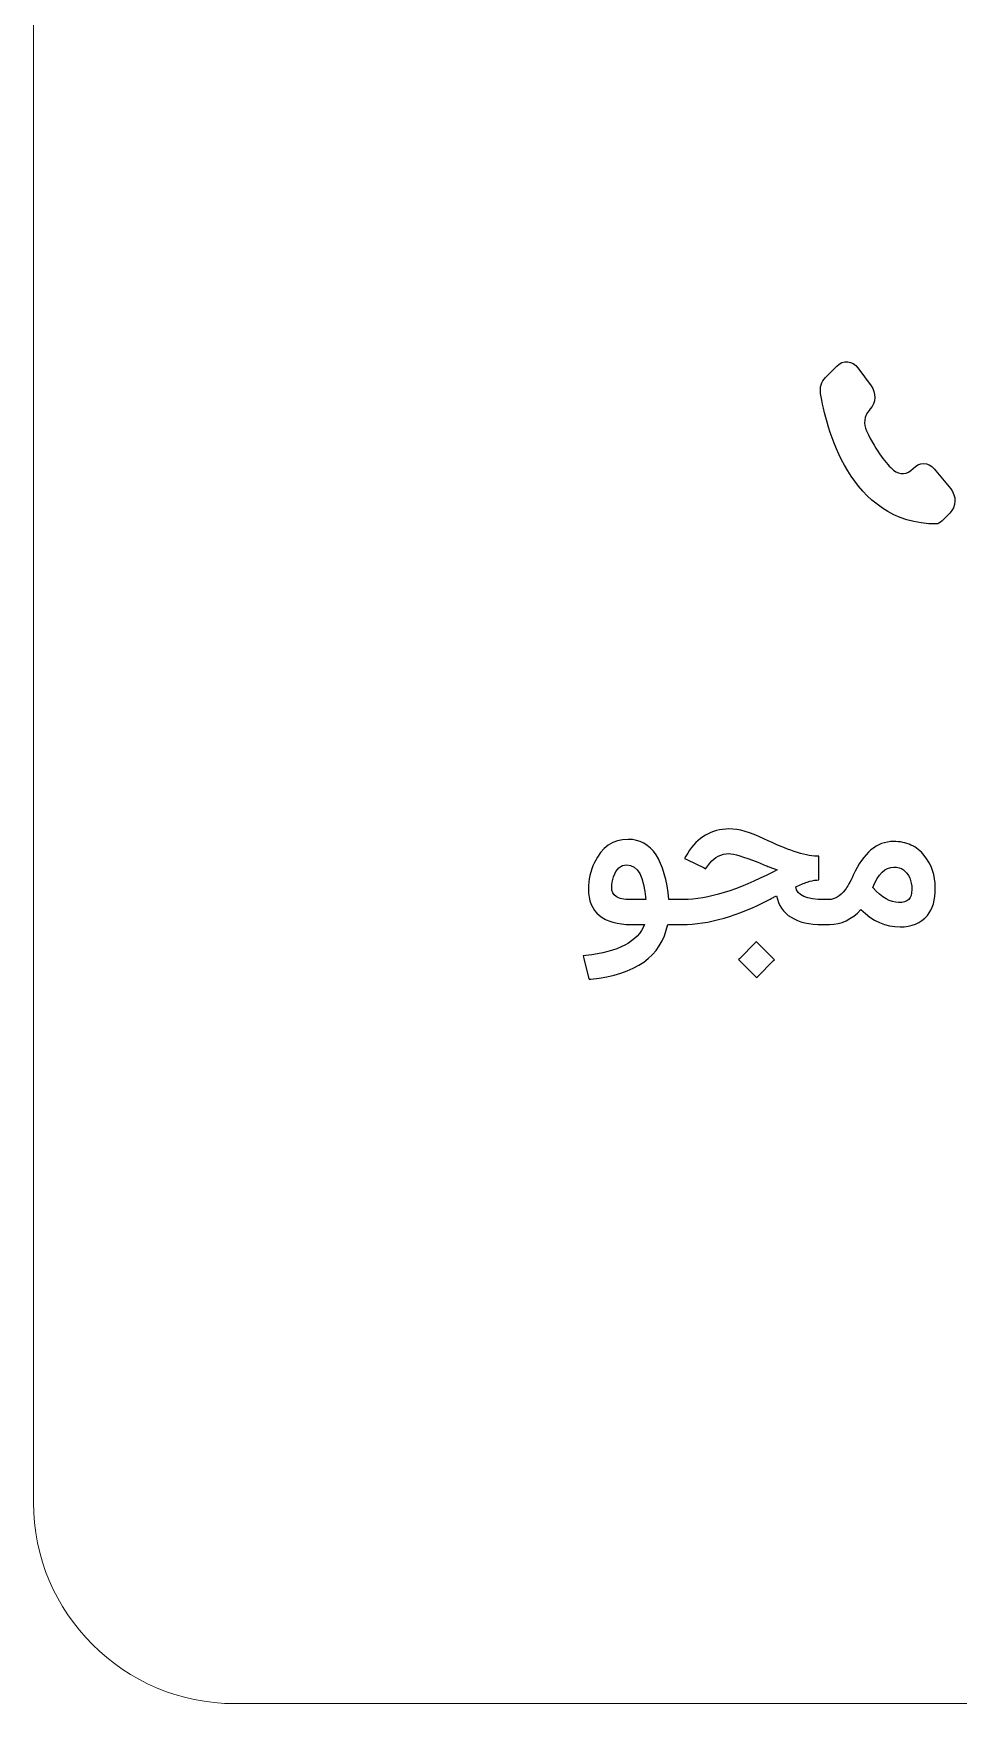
# Model space of a CAD drawing. Header units: millimetres. Extents: x -33 to 258, y -95 to 44.
# Drawn here: x 208.3 to 222.09, y -48.24 to -23.34 of the extents above; entities that cross this region are included whole.
import ezdxf

# ---------------------------------------------------------------- set-up
doc = ezdxf.new("R2010")
doc.units = ezdxf.units.MM
doc.header["$MEASUREMENT"] = 0
doc.layers.add('Layer 1', color=7, linetype='Continuous')

msp = doc.modelspace()

# ---------------------------------------------------------------- linework, layer by layer
at = {"layer": 'Layer 1', "color": 250, "lineweight": 18}
msp.add_open_spline([(211.2956, 1.5563), (211.2956, 1.5563), (255.0956, 1.5563), (255.0956, 1.5563), (256.7479, 1.5563), (258.0956, 0.2086), (258.0956, -1.4437), (258.0956, -1.4437), (258.0956, -45.2437), (258.0956, -45.2437), (258.0956, -46.896), (256.7479, -48.2437), (255.0956, -48.2437), (255.0956, -48.2437), (211.2956, -48.2437), (211.2956, -48.2437), (209.6433, -48.2437), (208.2956, -46.896), (208.2956, -45.2437), (208.2956, -45.2437), (208.2956, -1.4437), (208.2956, -1.4437), (208.2956, 0.2086), (209.6433, 1.5563), (211.2956, 1.5563)], degree=3, knots=[0, 0, 0, 0, 0.125, 0.125, 0.125, 0.25, 0.25, 0.25, 0.375, 0.375, 0.375, 0.5, 0.5, 0.5, 0.625, 0.625, 0.625, 0.75, 0.75, 0.75, 0.875, 0.875, 0.875, 1, 1, 1, 1], dxfattribs=at)
at = {"layer": 'Layer 1', "color": 250}
for points, knots in [([(220.75, -28.9643), (220.75, -28.9643), (220.7694, -28.9426), (220.7694, -28.9426), (220.8516, -28.8497), (220.8575, -28.7001), (220.7831, -28.5988), (220.7831, -28.5988), (220.5848, -28.3293), (220.5848, -28.3293), (220.5048, -28.2206), (220.363, -28.2089), (220.2702, -28.3026), (220.2702, -28.3026), (220.0998, -28.4747), (220.0998, -28.4747), (220.0409, -28.5342), (220.0143, -28.6241), (220.0287, -28.7121), (220.1059, -29.1869), (220.4508, -30.6575), (221.7614, -30.6575), (221.7909, -30.6575), (221.8754, -30.5791), (221.955, -30.4974), (222.0484, -30.4021), (222.0548, -30.2371), (221.9686, -30.1332), (221.9686, -30.1332), (221.721, -29.8352), (221.721, -29.8352), (221.6355, -29.7322), (221.4936, -29.7303), (221.4056, -29.8314), (221.4056, -29.8314), (221.4056, -29.8314), (221.4056, -29.8314), (221.3274, -29.921), (221.2041, -29.9314), (221.1161, -29.8544), (221.0101, -29.7622), (220.8663, -29.5896), (220.7124, -29.2694), (220.6644, -29.1698), (220.6794, -29.0444), (220.75, -28.9643)], [0, 0, 0, 0, 0.0666667, 0.0666667, 0.0666667, 0.1333333, 0.1333333, 0.1333333, 0.2, 0.2, 0.2, 0.2666667, 0.2666667, 0.2666667, 0.3333333, 0.3333333, 0.3333333, 0.4, 0.4, 0.4, 0.4666667, 0.4666667, 0.4666667, 0.5333333, 0.5333333, 0.5333333, 0.6, 0.6, 0.6, 0.6666667, 0.6666667, 0.6666667, 0.7333333, 0.7333333, 0.7333333, 0.8, 0.8, 0.8, 0.8666667, 0.8666667, 0.8666667, 0.9333333, 0.9333333, 0.9333333, 1, 1, 1, 1]), ([(217.7681, -36.2583), (217.7681, -36.2583), (217.8621, -36.2583), (217.8621, -36.2583), (217.8695, -36.2572), (217.8773, -36.2566), (217.8855, -36.2566), (217.8855, -36.2566), (217.9853, -36.2566), (217.9853, -36.2566), (218.3452, -36.2566), (218.7919, -36.1189), (219.3253, -35.8428), (219.3253, -35.8428), (219.3803, -35.8145), (219.3803, -35.8145), (219.3491, -35.8037), (219.31, -35.789), (219.2624, -35.7697), (219.2148, -35.751), (219.1581, -35.7278), (219.0912, -35.7), (218.8786, -35.615), (218.7352, -35.5725), (218.6615, -35.5725), (218.5459, -35.5725), (218.4512, -35.6201), (218.3775, -35.7153), (218.3775, -35.7153), (218.331, -35.7748), (218.331, -35.7748), (218.331, -35.7748), (218.314, -35.7964), (218.314, -35.7964), (218.314, -35.7964), (218.2908, -35.785), (218.2908, -35.785), (218.2908, -35.785), (218.0351, -35.6586), (218.0351, -35.6586), (218.0351, -35.6586), (218.0023, -35.6422), (218.0023, -35.6422), (218.0023, -35.6422), (218.0221, -35.6121), (218.0221, -35.6121), (218.0221, -35.6121), (218.0487, -35.5657), (218.0487, -35.5657), (218.1202, -35.4461), (218.208, -35.3559), (218.3118, -35.2958), (218.4155, -35.2352), (218.5323, -35.2046), (218.6626, -35.2034), (218.8089, -35.2034), (218.9824, -35.2522), (219.183, -35.3497), (219.5237, -35.5158), (219.7867, -35.6025), (219.9715, -35.6104), (219.9715, -35.6104), (220.0032, -35.6121), (220.0032, -35.6121), (220.0032, -35.6121), (220.0032, -35.6456), (220.0032, -35.6456), (220.0032, -35.6456), (219.9998, -35.9324), (219.9998, -35.9324), (219.9998, -35.9324), (219.9998, -35.9642), (219.9998, -35.9642), (219.9998, -35.9642), (219.9698, -35.9659), (219.9698, -35.9659), (219.9301, -35.9693), (219.8836, -35.9795), (219.8304, -35.9965), (219.7771, -36.014), (219.7198, -36.0373), (219.6575, -36.0673), (219.6745, -36.1932), (219.8168, -36.2566), (220.0843, -36.2566), (220.0843, -36.2566), (220.1226, -36.2566), (220.1226, -36.2566), (220.1226, -36.2566), (220.1235, -36.2566), (220.1235, -36.2566), (220.1235, -36.2566), (220.1243, -36.2566), (220.1243, -36.2566), (220.1243, -36.2566), (220.1254, -36.2566), (220.1254, -36.2566), (220.1254, -36.2566), (220.126, -36.2566), (220.126, -36.2566), (220.126, -36.2566), (220.1274, -36.2566), (220.1274, -36.2566), (220.1274, -36.2566), (220.1275, -36.2566), (220.1275, -36.2566), (220.1275, -36.2566), (220.1277, -36.2566), (220.1277, -36.2566), (220.1277, -36.2566), (220.1281, -36.2566), (220.1281, -36.2566), (220.1281, -36.2566), (220.1285, -36.2566), (220.1285, -36.2566), (220.1285, -36.2566), (220.1291, -36.2566), (220.1291, -36.2566), (220.1291, -36.2566), (220.1293, -36.2566), (220.1293, -36.2566), (220.1293, -36.2566), (220.1299, -36.2566), (220.1299, -36.2566), (220.1299, -36.2566), (220.1307, -36.2566), (220.1307, -36.2566), (220.1307, -36.2566), (220.131, -36.2566), (220.131, -36.2566), (220.131, -36.2566), (220.1316, -36.2566), (220.1316, -36.2566), (220.1316, -36.2566), (220.1325, -36.2566), (220.1325, -36.2566), (220.1325, -36.2566), (220.1327, -36.2566), (220.1327, -36.2566), (220.1327, -36.2566), (220.1336, -36.2566), (220.1336, -36.2566), (220.1336, -36.2566), (220.1343, -36.2566), (220.1343, -36.2566), (220.1343, -36.2566), (220.1347, -36.2566), (220.1347, -36.2566), (220.1347, -36.2566), (220.1358, -36.2566), (220.1358, -36.2566), (220.1358, -36.2566), (220.1359, -36.2566), (220.1359, -36.2566), (220.1359, -36.2566), (220.137, -36.2566), (220.137, -36.2566), (220.137, -36.2566), (220.1374, -36.2566), (220.1374, -36.2566), (220.1374, -36.2566), (220.1382, -36.2566), (220.1382, -36.2566), (220.1382, -36.2566), (220.139, -36.2566), (220.139, -36.2566), (220.139, -36.2566), (220.1395, -36.2566), (220.1395, -36.2566), (220.1395, -36.2566), (220.1404, -36.2566), (220.1404, -36.2566), (220.1404, -36.2566), (220.1407, -36.2566), (220.1407, -36.2566), (220.1407, -36.2566), (220.1419, -36.2566), (220.1419, -36.2566), (220.1419, -36.2566), (220.1432, -36.2566), (220.1432, -36.2566), (220.1432, -36.2566), (220.1433, -36.2566), (220.1433, -36.2566), (220.1433, -36.2566), (220.1444, -36.2566), (220.1444, -36.2566), (220.1444, -36.2566), (220.1447, -36.2566), (220.1447, -36.2566), (220.1447, -36.2566), (220.1456, -36.2566), (220.1456, -36.2566), (220.1456, -36.2566), (220.146, -36.2566), (220.146, -36.2566), (220.146, -36.2566), (220.1467, -36.2566), (220.1467, -36.2566), (220.1467, -36.2566), (220.1472, -36.2566), (220.1472, -36.2566), (220.1472, -36.2566), (220.1478, -36.2566), (220.1478, -36.2566), (220.1478, -36.2566), (220.1484, -36.2566), (220.1484, -36.2566), (220.1484, -36.2566), (220.1489, -36.2566), (220.1489, -36.2566), (220.1489, -36.2566), (220.1496, -36.2566), (220.1496, -36.2566), (220.1496, -36.2566), (220.1498, -36.2566), (220.1498, -36.2566), (220.1498, -36.2566), (220.1507, -36.2566), (220.1507, -36.2566), (220.1507, -36.2566), (220.1515, -36.2566), (220.1515, -36.2566), (220.1515, -36.2566), (220.1517, -36.2566), (220.1517, -36.2566), (220.1517, -36.2566), (220.1523, -36.2566), (220.1523, -36.2566), (220.1523, -36.2566), (220.1526, -36.2566), (220.1526, -36.2566), (220.1526, -36.2566), (220.1529, -36.2566), (220.1529, -36.2566), (220.1529, -36.2566), (220.1533, -36.2566), (220.1533, -36.2566), (220.1533, -36.2566), (220.1535, -36.2566), (220.1535, -36.2566), (220.1535, -36.2566), (220.1537, -36.2566), (220.1537, -36.2566), (220.1537, -36.2566), (220.1539, -36.2566), (220.1539, -36.2566), (220.1539, -36.2566), (220.154, -36.2566), (220.154, -36.2566), (220.154, -36.2566), (220.1543, -36.2566), (220.1543, -36.2566), (220.1543, -36.2566), (220.155, -36.2566), (220.155, -36.2566), (220.155, -36.2566), (220.1556, -36.2566), (220.1556, -36.2566), (220.1556, -36.2566), (220.1561, -36.2566), (220.1561, -36.2566), (220.1561, -36.2566), (220.1566, -36.2566), (220.1566, -36.2566), (220.1566, -36.2566), (220.1569, -36.2566), (220.1569, -36.2566), (220.1569, -36.2566), (220.1572, -36.2566), (220.1572, -36.2566), (220.1572, -36.2566), (220.1573, -36.2566), (220.1573, -36.2566), (220.1573, -36.2566), (220.1574, -36.2566), (220.1574, -36.2566), (220.1574, -36.2566), (220.1577, -36.2566), (220.1577, -36.2566), (220.1577, -36.2566), (220.1589, -36.2566), (220.1589, -36.2566), (220.2373, -36.2548), (220.3155, -36.2067), (220.3932, -36.1121), (220.4301, -36.0679), (220.4703, -35.9953), (220.5146, -35.8944), (220.6665, -35.56), (220.8666, -35.3922), (221.116, -35.3911), (221.2123, -35.3911), (221.2985, -35.4086), (221.3756, -35.4438), (221.4527, -35.4784), (221.519, -35.5305), (221.574, -35.6002), (221.684, -35.738), (221.7384, -35.8984), (221.7384, -36.0821), (221.7384, -36.2617), (221.6993, -36.3984), (221.6205, -36.4925), (221.5207, -36.6075), (221.3847, -36.6648), (221.2123, -36.6648), (220.9986, -36.6648), (220.8042, -36.5786), (220.6291, -36.4057), (220.4907, -36.5542), (220.3354, -36.6285), (220.1625, -36.6285), (220.1625, -36.6285), (220.1582, -36.6285), (220.1582, -36.6285), (220.1582, -36.6285), (220.158, -36.6285), (220.158, -36.6285), (220.158, -36.6285), (220.157, -36.6285), (220.157, -36.6285), (220.157, -36.6285), (220.1569, -36.6285), (220.1569, -36.6285), (220.1569, -36.6285), (220.1557, -36.6285), (220.1557, -36.6285), (220.1557, -36.6285), (220.1556, -36.6285), (220.1556, -36.6285), (220.1556, -36.6285), (220.1554, -36.6285), (220.1554, -36.6285), (220.1554, -36.6285), (220.1551, -36.6285), (220.1551, -36.6285), (220.1551, -36.6285), (220.1546, -36.6285), (220.1546, -36.6285), (220.1546, -36.6285), (220.1544, -36.6285), (220.1544, -36.6285), (220.1544, -36.6285), (220.154, -36.6285), (220.154, -36.6285), (220.154, -36.6285), (220.1533, -36.6285), (220.1533, -36.6285), (220.1533, -36.6285), (220.1529, -36.6285), (220.1529, -36.6285), (220.1529, -36.6285), (220.1524, -36.6285), (220.1524, -36.6285), (220.1524, -36.6285), (220.1515, -36.6285), (220.1515, -36.6285), (220.1515, -36.6285), (220.1514, -36.6285), (220.1514, -36.6285), (220.1514, -36.6285), (220.1504, -36.6285), (220.1504, -36.6285), (220.1504, -36.6285), (220.1498, -36.6285), (220.1498, -36.6285), (220.1498, -36.6285), (220.1493, -36.6285), (220.1493, -36.6285), (220.1493, -36.6285), (220.1482, -36.6285), (220.1482, -36.6285), (220.1482, -36.6285), (220.148, -36.6285), (220.148, -36.6285), (220.148, -36.6285), (220.1467, -36.6285), (220.1467, -36.6285), (220.1467, -36.6285), (220.1466, -36.6285), (220.1466, -36.6285), (220.1466, -36.6285), (220.1452, -36.6285), (220.1452, -36.6285), (220.1452, -36.6285), (220.145, -36.6285), (220.145, -36.6285), (220.145, -36.6285), (220.1437, -36.6285), (220.1437, -36.6285), (220.1437, -36.6285), (220.1433, -36.6285), (220.1433, -36.6285), (220.1433, -36.6285), (220.1421, -36.6285), (220.1421, -36.6285), (220.1421, -36.6285), (220.1417, -36.6285), (220.1417, -36.6285), (220.1417, -36.6285), (220.1404, -36.6285), (220.1404, -36.6285), (220.1404, -36.6285), (220.1401, -36.6285), (220.1401, -36.6285), (220.1401, -36.6285), (220.1386, -36.6285), (220.1386, -36.6285), (220.1386, -36.6285), (220.1385, -36.6285), (220.1385, -36.6285), (220.1385, -36.6285), (220.137, -36.6285), (220.137, -36.6285), (220.137, -36.6285), (220.1368, -36.6285), (220.1368, -36.6285), (220.1368, -36.6285), (220.1355, -36.6285), (220.1355, -36.6285), (220.1355, -36.6285), (220.1349, -36.6285), (220.1349, -36.6285), (220.1349, -36.6285), (220.1342, -36.6285), (220.1342, -36.6285), (220.1342, -36.6285), (220.133, -36.6285), (220.133, -36.6285), (220.133, -36.6285), (220.1329, -36.6285), (220.1329, -36.6285), (220.1329, -36.6285), (220.1317, -36.6285), (220.1317, -36.6285), (220.1317, -36.6285), (220.131, -36.6285), (220.131, -36.6285), (220.131, -36.6285), (220.1306, -36.6285), (220.1306, -36.6285), (220.1306, -36.6285), (220.1297, -36.6285), (220.1297, -36.6285), (220.1297, -36.6285), (220.1289, -36.6285), (220.1289, -36.6285), (220.1289, -36.6285), (220.1283, -36.6285), (220.1283, -36.6285), (220.1283, -36.6285), (220.1278, -36.6285), (220.1278, -36.6285), (220.1278, -36.6285), (220.1275, -36.6285), (220.1275, -36.6285), (220.1275, -36.6285), (220.1274, -36.6285), (220.1274, -36.6285), (220.1274, -36.6285), (220.1268, -36.6285), (220.1268, -36.6285), (220.1268, -36.6285), (220.1254, -36.6285), (220.1254, -36.6285), (220.1254, -36.6285), (220.1247, -36.6285), (220.1247, -36.6285), (220.1247, -36.6285), (220.1234, -36.6285), (220.1234, -36.6285), (220.1234, -36.6285), (220.1225, -36.6285), (220.1225, -36.6285), (220.1225, -36.6285), (220.0577, -36.6285), (220.0577, -36.6285), (219.861, -36.6285), (219.704, -36.5928), (219.5877, -36.5214), (219.4715, -36.4499), (219.3996, -36.3428), (219.3718, -36.2), (219.3565, -36.2079), (219.3412, -36.2158), (219.3253, -36.2243), (219.31, -36.2323), (219.2941, -36.2408), (219.2777, -36.2498), (218.7981, -36.5021), (218.3605, -36.6285), (217.9654, -36.6285), (217.9654, -36.6285), (217.9108, -36.6285), (217.9108, -36.6285), (217.9108, -36.6285), (217.9107, -36.6285), (217.9107, -36.6285), (217.9107, -36.6285), (217.9093, -36.6285), (217.9093, -36.6285), (217.9093, -36.6285), (217.9092, -36.6285), (217.9092, -36.6285), (217.9092, -36.6285), (217.909, -36.6285), (217.909, -36.6285), (217.909, -36.6285), (217.9088, -36.6285), (217.9088, -36.6285), (217.9088, -36.6285), (217.9083, -36.6285), (217.9083, -36.6285), (217.9083, -36.6285), (217.9075, -36.6285), (217.9075, -36.6285), (217.9075, -36.6285), (217.9073, -36.6285), (217.9073, -36.6285), (217.9073, -36.6285), (217.9065, -36.6285), (217.9065, -36.6285), (217.9065, -36.6285), (217.9057, -36.6285), (217.9057, -36.6285), (217.9057, -36.6285), (217.9053, -36.6285), (217.9053, -36.6285), (217.9053, -36.6285), (217.904, -36.6285), (217.904, -36.6285), (217.904, -36.6285), (217.8855, -36.6285), (217.8855, -36.6285), (217.8855, -36.6285), (217.8756, -36.6282), (217.8756, -36.6282), (217.8756, -36.6282), (217.8754, -36.6281), (217.8754, -36.6281), (217.8754, -36.6281), (217.8737, -36.6281), (217.8737, -36.6281), (217.8737, -36.6281), (217.7494, -36.6268), (217.7494, -36.6268), (217.6542, -37.1041), (217.2733, -37.3756), (216.6055, -37.4425), (216.6055, -37.4425), (216.5772, -37.4453), (216.5772, -37.4453), (216.5772, -37.4453), (216.5704, -37.4176), (216.5704, -37.4176), (216.5704, -37.4176), (216.499, -37.1336), (216.499, -37.1336), (216.499, -37.1336), (216.491, -37.095), (216.491, -37.095), (216.491, -37.095), (216.529, -37.0916), (216.529, -37.0916), (217.0131, -37.0389), (217.3045, -36.8841), (217.4042, -36.6285), (217.4042, -36.6285), (217.2081, -36.6285), (217.2081, -36.6285), (216.9989, -36.6285), (216.8396, -36.5837), (216.7308, -36.4947), (216.622, -36.4057), (216.567, -36.2742), (216.567, -36.1002), (216.567, -35.9608), (216.597, -35.8292), (216.6571, -35.7051), (216.7665, -35.475), (216.9337, -35.3599), (217.1582, -35.3599), (217.3356, -35.3599), (217.4745, -35.4358), (217.5754, -35.5889), (217.6763, -35.7419), (217.7404, -35.9647), (217.7681, -36.2583)], [0, 0, 0, 0, 0.005102, 0.005102, 0.005102, 0.0102041, 0.0102041, 0.0102041, 0.0153061, 0.0153061, 0.0153061, 0.0204082, 0.0204082, 0.0204082, 0.0255102, 0.0255102, 0.0255102, 0.0306122, 0.0306122, 0.0306122, 0.0357143, 0.0357143, 0.0357143, 0.0408163, 0.0408163, 0.0408163, 0.0459184, 0.0459184, 0.0459184, 0.0510204, 0.0510204, 0.0510204, 0.0561224, 0.0561224, 0.0561224, 0.0612245, 0.0612245, 0.0612245, 0.0663265, 0.0663265, 0.0663265, 0.0714286, 0.0714286, 0.0714286, 0.0765306, 0.0765306, 0.0765306, 0.0816327, 0.0816327, 0.0816327, 0.0867347, 0.0867347, 0.0867347, 0.0918367, 0.0918367, 0.0918367, 0.0969388, 0.0969388, 0.0969388, 0.1020408, 0.1020408, 0.1020408, 0.1071429, 0.1071429, 0.1071429, 0.1122449, 0.1122449, 0.1122449, 0.1173469, 0.1173469, 0.1173469, 0.122449, 0.122449, 0.122449, 0.127551, 0.127551, 0.127551, 0.1326531, 0.1326531, 0.1326531, 0.1377551, 0.1377551, 0.1377551, 0.1428571, 0.1428571, 0.1428571, 0.1479592, 0.1479592, 0.1479592, 0.1530612, 0.1530612, 0.1530612, 0.1581633, 0.1581633, 0.1581633, 0.1632653, 0.1632653, 0.1632653, 0.1683673, 0.1683673, 0.1683673, 0.1734694, 0.1734694, 0.1734694, 0.1785714, 0.1785714, 0.1785714, 0.1836735, 0.1836735, 0.1836735, 0.1887755, 0.1887755, 0.1887755, 0.1938776, 0.1938776, 0.1938776, 0.1989796, 0.1989796, 0.1989796, 0.2040816, 0.2040816, 0.2040816, 0.2091837, 0.2091837, 0.2091837, 0.2142857, 0.2142857, 0.2142857, 0.2193878, 0.2193878, 0.2193878, 0.2244898, 0.2244898, 0.2244898, 0.2295918, 0.2295918, 0.2295918, 0.2346939, 0.2346939, 0.2346939, 0.2397959, 0.2397959, 0.2397959, 0.244898, 0.244898, 0.244898, 0.25, 0.25, 0.25, 0.255102, 0.255102, 0.255102, 0.2602041, 0.2602041, 0.2602041, 0.2653061, 0.2653061, 0.2653061, 0.2704082, 0.2704082, 0.2704082, 0.2755102, 0.2755102, 0.2755102, 0.2806122, 0.2806122, 0.2806122, 0.2857143, 0.2857143, 0.2857143, 0.2908163, 0.2908163, 0.2908163, 0.2959184, 0.2959184, 0.2959184, 0.3010204, 0.3010204, 0.3010204, 0.3061224, 0.3061224, 0.3061224, 0.3112245, 0.3112245, 0.3112245, 0.3163265, 0.3163265, 0.3163265, 0.3214286, 0.3214286, 0.3214286, 0.3265306, 0.3265306, 0.3265306, 0.3316327, 0.3316327, 0.3316327, 0.3367347, 0.3367347, 0.3367347, 0.3418367, 0.3418367, 0.3418367, 0.3469388, 0.3469388, 0.3469388, 0.3520408, 0.3520408, 0.3520408, 0.3571429, 0.3571429, 0.3571429, 0.3622449, 0.3622449, 0.3622449, 0.3673469, 0.3673469, 0.3673469, 0.372449, 0.372449, 0.372449, 0.377551, 0.377551, 0.377551, 0.3826531, 0.3826531, 0.3826531, 0.3877551, 0.3877551, 0.3877551, 0.3928571, 0.3928571, 0.3928571, 0.3979592, 0.3979592, 0.3979592, 0.4030612, 0.4030612, 0.4030612, 0.4081633, 0.4081633, 0.4081633, 0.4132653, 0.4132653, 0.4132653, 0.4183673, 0.4183673, 0.4183673, 0.4234694, 0.4234694, 0.4234694, 0.4285714, 0.4285714, 0.4285714, 0.4336735, 0.4336735, 0.4336735, 0.4387755, 0.4387755, 0.4387755, 0.4438776, 0.4438776, 0.4438776, 0.4489796, 0.4489796, 0.4489796, 0.4540816, 0.4540816, 0.4540816, 0.4591837, 0.4591837, 0.4591837, 0.4642857, 0.4642857, 0.4642857, 0.4693878, 0.4693878, 0.4693878, 0.4744898, 0.4744898, 0.4744898, 0.4795918, 0.4795918, 0.4795918, 0.4846939, 0.4846939, 0.4846939, 0.4897959, 0.4897959, 0.4897959, 0.494898, 0.494898, 0.494898, 0.5, 0.5, 0.5, 0.505102, 0.505102, 0.505102, 0.5102041, 0.5102041, 0.5102041, 0.5153061, 0.5153061, 0.5153061, 0.5204082, 0.5204082, 0.5204082, 0.5255102, 0.5255102, 0.5255102, 0.5306122, 0.5306122, 0.5306122, 0.5357143, 0.5357143, 0.5357143, 0.5408163, 0.5408163, 0.5408163, 0.5459184, 0.5459184, 0.5459184, 0.5510204, 0.5510204, 0.5510204, 0.5561224, 0.5561224, 0.5561224, 0.5612245, 0.5612245, 0.5612245, 0.5663265, 0.5663265, 0.5663265, 0.5714286, 0.5714286, 0.5714286, 0.5765306, 0.5765306, 0.5765306, 0.5816327, 0.5816327, 0.5816327, 0.5867347, 0.5867347, 0.5867347, 0.5918367, 0.5918367, 0.5918367, 0.5969388, 0.5969388, 0.5969388, 0.6020408, 0.6020408, 0.6020408, 0.6071429, 0.6071429, 0.6071429, 0.6122449, 0.6122449, 0.6122449, 0.6173469, 0.6173469, 0.6173469, 0.622449, 0.622449, 0.622449, 0.627551, 0.627551, 0.627551, 0.6326531, 0.6326531, 0.6326531, 0.6377551, 0.6377551, 0.6377551, 0.6428571, 0.6428571, 0.6428571, 0.6479592, 0.6479592, 0.6479592, 0.6530612, 0.6530612, 0.6530612, 0.6581633, 0.6581633, 0.6581633, 0.6632653, 0.6632653, 0.6632653, 0.6683673, 0.6683673, 0.6683673, 0.6734694, 0.6734694, 0.6734694, 0.6785714, 0.6785714, 0.6785714, 0.6836735, 0.6836735, 0.6836735, 0.6887755, 0.6887755, 0.6887755, 0.6938776, 0.6938776, 0.6938776, 0.6989796, 0.6989796, 0.6989796, 0.7040816, 0.7040816, 0.7040816, 0.7091837, 0.7091837, 0.7091837, 0.7142857, 0.7142857, 0.7142857, 0.7193878, 0.7193878, 0.7193878, 0.7244898, 0.7244898, 0.7244898, 0.7295918, 0.7295918, 0.7295918, 0.7346939, 0.7346939, 0.7346939, 0.7397959, 0.7397959, 0.7397959, 0.744898, 0.744898, 0.744898, 0.75, 0.75, 0.75, 0.755102, 0.755102, 0.755102, 0.7602041, 0.7602041, 0.7602041, 0.7653061, 0.7653061, 0.7653061, 0.7704082, 0.7704082, 0.7704082, 0.7755102, 0.7755102, 0.7755102, 0.7806122, 0.7806122, 0.7806122, 0.7857143, 0.7857143, 0.7857143, 0.7908163, 0.7908163, 0.7908163, 0.7959184, 0.7959184, 0.7959184, 0.8010204, 0.8010204, 0.8010204, 0.8061224, 0.8061224, 0.8061224, 0.8112245, 0.8112245, 0.8112245, 0.8163265, 0.8163265, 0.8163265, 0.8214286, 0.8214286, 0.8214286, 0.8265306, 0.8265306, 0.8265306, 0.8316327, 0.8316327, 0.8316327, 0.8367347, 0.8367347, 0.8367347, 0.8418367, 0.8418367, 0.8418367, 0.8469388, 0.8469388, 0.8469388, 0.8520408, 0.8520408, 0.8520408, 0.8571429, 0.8571429, 0.8571429, 0.8622449, 0.8622449, 0.8622449, 0.8673469, 0.8673469, 0.8673469, 0.872449, 0.872449, 0.872449, 0.877551, 0.877551, 0.877551, 0.8826531, 0.8826531, 0.8826531, 0.8877551, 0.8877551, 0.8877551, 0.8928571, 0.8928571, 0.8928571, 0.8979592, 0.8979592, 0.8979592, 0.9030612, 0.9030612, 0.9030612, 0.9081633, 0.9081633, 0.9081633, 0.9132653, 0.9132653, 0.9132653, 0.9183673, 0.9183673, 0.9183673, 0.9234694, 0.9234694, 0.9234694, 0.9285714, 0.9285714, 0.9285714, 0.9336735, 0.9336735, 0.9336735, 0.9387755, 0.9387755, 0.9387755, 0.9438776, 0.9438776, 0.9438776, 0.9489796, 0.9489796, 0.9489796, 0.9540816, 0.9540816, 0.9540816, 0.9591837, 0.9591837, 0.9591837, 0.9642857, 0.9642857, 0.9642857, 0.9693878, 0.9693878, 0.9693878, 0.9744898, 0.9744898, 0.9744898, 0.9795918, 0.9795918, 0.9795918, 0.9846939, 0.9846939, 0.9846939, 0.9897959, 0.9897959, 0.9897959, 0.994898, 0.994898, 0.994898, 1, 1, 1, 1]), ([(217.4241, -36.2566), (217.3963, -35.9131), (217.3011, -35.7414), (217.1384, -35.7402), (217.0499, -35.7391), (216.9848, -35.7981), (216.9428, -35.9177), (216.9235, -35.9721), (216.9145, -36.0248), (216.9145, -36.0753), (216.9145, -36.1365), (216.936, -36.1818), (216.9802, -36.2119), (217.0239, -36.2413), (217.0942, -36.2566), (217.1917, -36.2566), (217.1917, -36.2566), (217.4241, -36.2566), (217.4241, -36.2566)], [0, 0, 0, 0, 0.1666667, 0.1666667, 0.1666667, 0.3333333, 0.3333333, 0.3333333, 0.5, 0.5, 0.5, 0.6666667, 0.6666667, 0.6666667, 0.8333333, 0.8333333, 0.8333333, 1, 1, 1, 1]), ([(221.1891, -36.3014), (221.2588, -36.3014), (221.3093, -36.2861), (221.341, -36.2549), (221.3722, -36.2238), (221.3881, -36.1745), (221.3881, -36.107), (221.3881, -36.0407), (221.3779, -35.9829), (221.3563, -35.9341), (221.3098, -35.827), (221.2322, -35.7731), (221.1222, -35.7731), (220.9896, -35.7731), (220.8847, -35.8746), (220.8087, -36.077), (220.9437, -36.2266), (221.0706, -36.3014), (221.1891, -36.3014)], [0, 0, 0, 0, 0.1666667, 0.1666667, 0.1666667, 0.3333333, 0.3333333, 0.3333333, 0.5, 0.5, 0.5, 0.6666667, 0.6666667, 0.6666667, 0.8333333, 0.8333333, 0.8333333, 1, 1, 1, 1]), ([(218.8174, -37.1404), (218.8174, -37.1404), (219.0589, -36.8989), (219.0589, -36.8989), (219.0589, -36.8989), (219.0713, -36.8864), (219.0713, -36.8864), (219.0713, -36.8864), (219.0838, -36.8989), (219.0838, -36.8989), (219.0838, -36.8989), (219.327, -37.1421), (219.327, -37.1421), (219.327, -37.1421), (219.3395, -37.1545), (219.3395, -37.1545), (219.3395, -37.1545), (219.327, -37.167), (219.327, -37.167), (219.327, -37.167), (219.0855, -37.4091), (219.0855, -37.4091), (219.0855, -37.4091), (219.073, -37.421), (219.073, -37.421), (219.073, -37.421), (219.0606, -37.4091), (219.0606, -37.4091), (219.0606, -37.4091), (218.8174, -37.1653), (218.8174, -37.1653), (218.8174, -37.1653), (218.8049, -37.1528), (218.8049, -37.1528), (218.8049, -37.1528), (218.8174, -37.1404), (218.8174, -37.1404)], [0, 0, 0, 0, 0.0833333, 0.0833333, 0.0833333, 0.1666667, 0.1666667, 0.1666667, 0.25, 0.25, 0.25, 0.3333333, 0.3333333, 0.3333333, 0.4166667, 0.4166667, 0.4166667, 0.5, 0.5, 0.5, 0.5833333, 0.5833333, 0.5833333, 0.6666667, 0.6666667, 0.6666667, 0.75, 0.75, 0.75, 0.8333333, 0.8333333, 0.8333333, 0.9166667, 0.9166667, 0.9166667, 1, 1, 1, 1])]:
    msp.add_open_spline(points, degree=3, knots=knots, dxfattribs=at)

doc.saveas('drawing.dxf')
